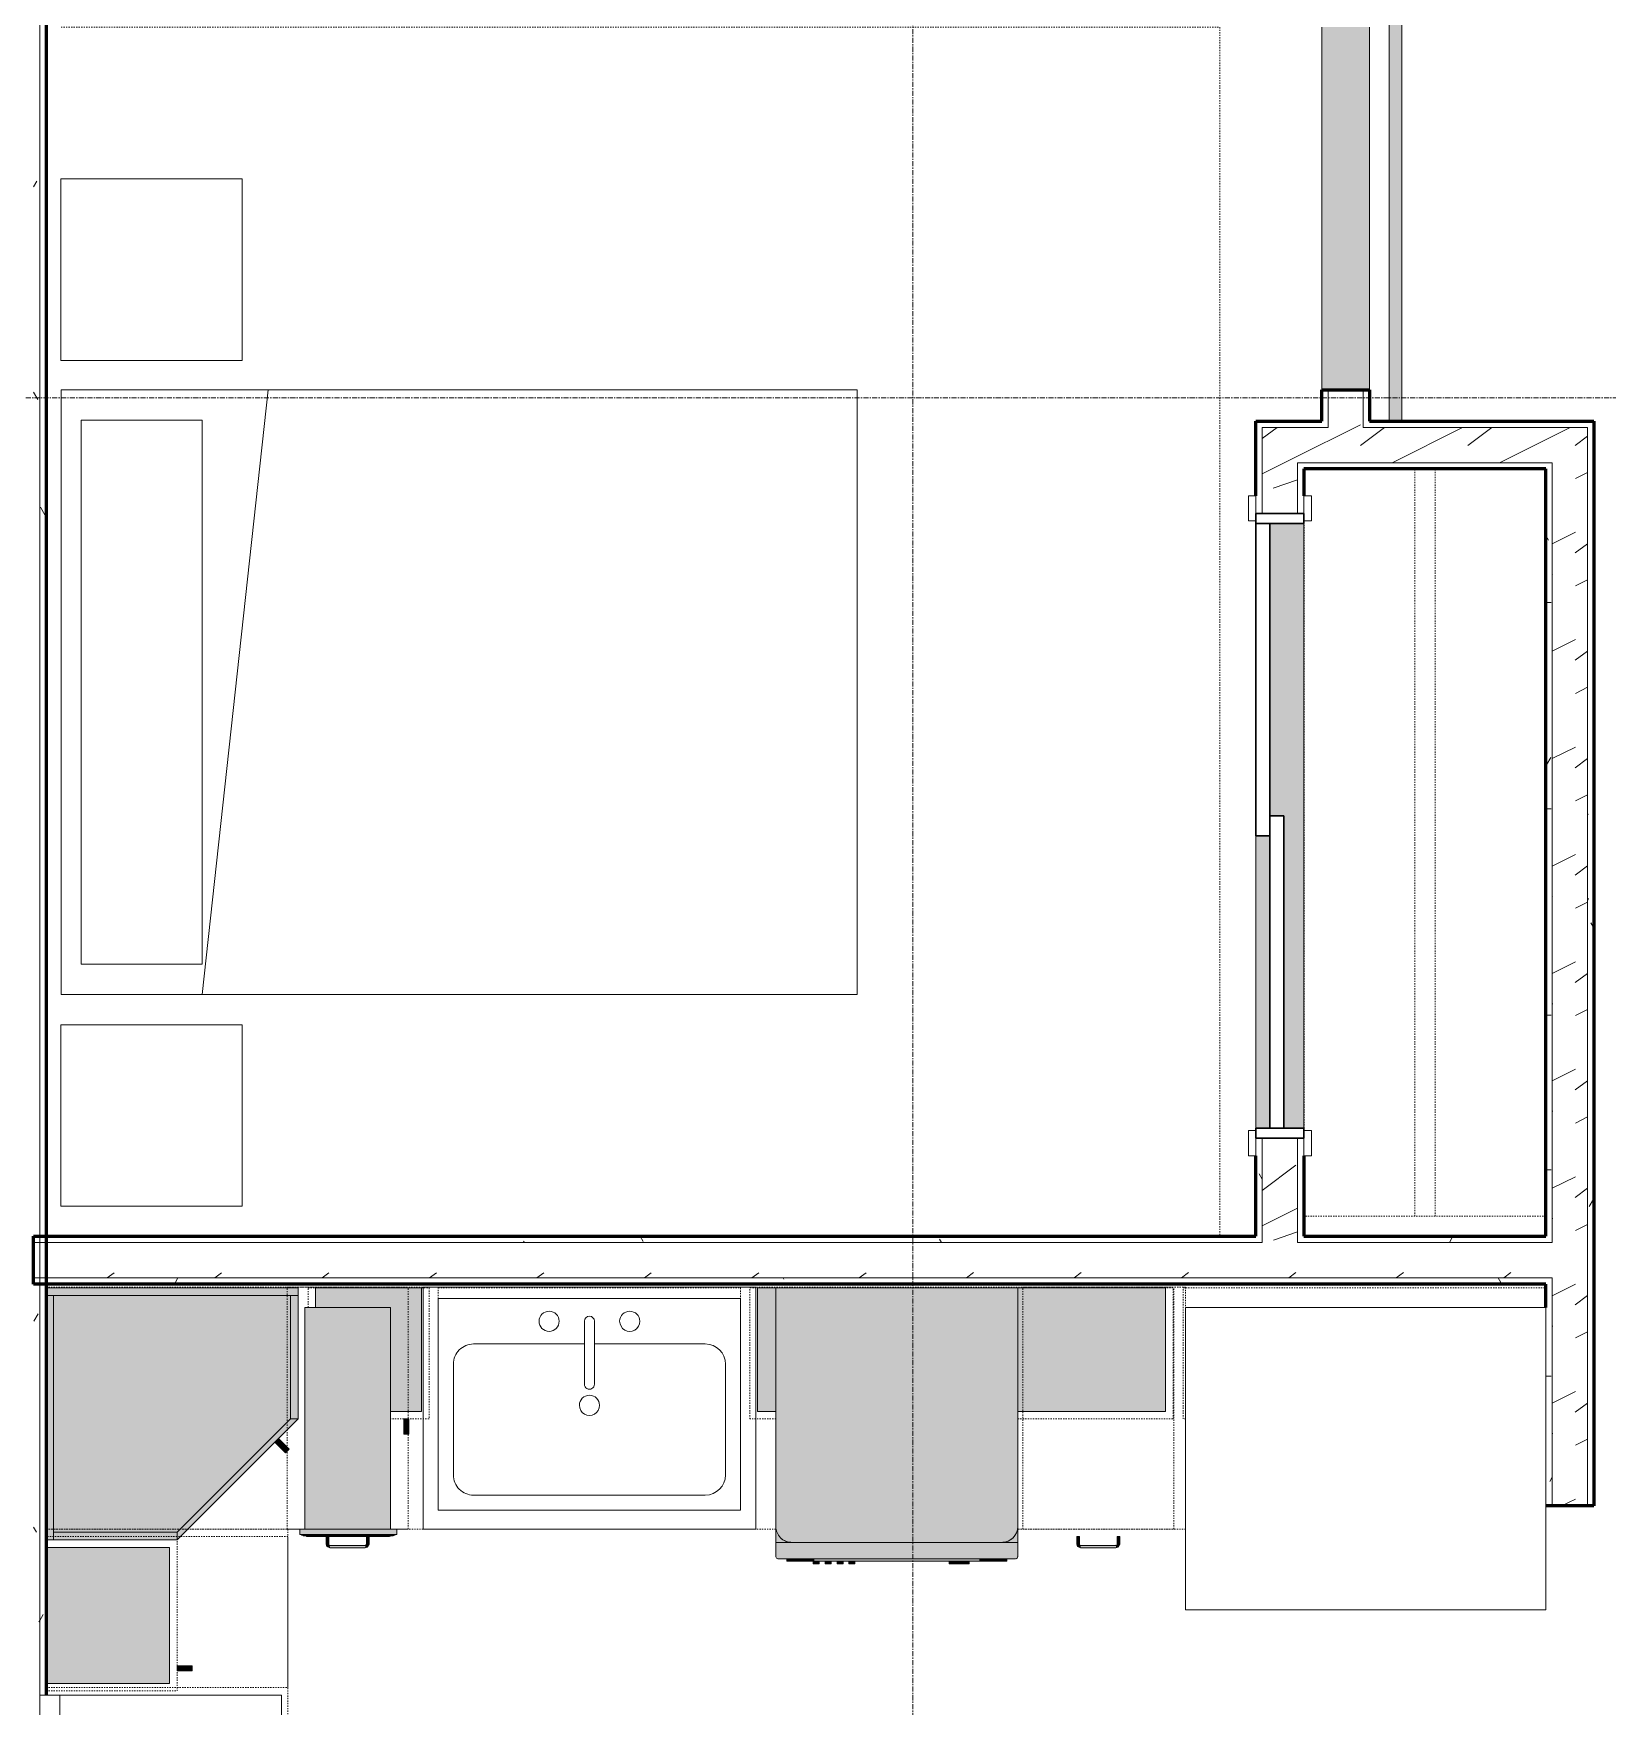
# Model space of a CAD drawing. Header units: inches. Extents: x -4169 to -1846, y 9706 to 12377.
# Drawn here: x -2914.6 to -2758.4, y 11405.3 to 11571.4 of the extents above; entities that cross this region are included whole.
import ezdxf

# ---------------------------------------------------------------- set-up
doc = ezdxf.new("R2010")
doc.units = ezdxf.units.IN
doc.header["$MEASUREMENT"] = 0
doc.linetypes.add('Dash', pattern=[0.25, 0.125, -0.125])
doc.linetypes.add('Grid Line 1_2_', pattern=[0.875, 0.5, -0.125, 0.125, -0.125])
for name, color, linetype, lineweight in [('0-1', 7, 'Continuous', 5), ('0-2', 7, 'Continuous', 18), ('A-DOOR-1', 250, 'Continuous', 9), ('A-DOOR-2', 90, 'Continuous', 30), ('A-DOOR-3', 135, 'Continuous', 18), ('A-DOOR-4', 7, 'Continuous', 18), ('A-DOOR-5', 50, 'Continuous', 60), ('A-DOOR-FRAM-1', 90, 'Continuous', 30), ('A-WALL', 113, 'Continuous', 18), ('A-WALL-1', 8, 'Continuous', 5), ('A-WALL-3', 50, 'Continuous', 60), ('A-WALL-4', 7, 'Continuous', 18), ('A-WALL-PATT-1', 250, 'Continuous', 9), ('A-WALL-PATT-2', 253, 'Continuous', 9), ('A-WALL-PATT-4', 111, 'Continuous', 9), ('I-FURN-1', 250, 'Continuous', 9), ('I-FURN-HDLN-1', 250, 'Dash', 9), ('I-WALL-3', 2, 'Continuous', 60), ('P-SANR-FIXT-2', 250, 'Continuous', 9), ('Q-CASE', 31, 'Continuous', 9), ('Q-CASE-1', 9, 'Continuous', 9), ('Q-CASE-3', 250, 'Continuous', 9), ('Q-CASE-4', 250, 'Dash', 9), ('Q-CASE-HDLN-1', 250, 'Dash', 9), ('Q-CASE-HDLN-2', 31, 'Continuous', 9), ('Q-SPCQ-1', 250, 'Continuous', 9), ('Q-SPCQ-2', 55, 'Continuous', 9), ('S-GRID-1', 1, 'Grid Line 1_2_', 9)]:
    doc.layers.add(name, color=color, linetype=linetype, lineweight=lineweight)
pattern_1 = [(0, (0, 0), (20.48, 5.12), [0.845, -14.515, 0.845, -14.515, -81.92]), (0, (0, 0), (20.48, 5.12), [-30.72, 0.845, -29.875, 0.845, -14.515, -35.84]), (0, (0, 0), (20.48, 5.12), [-76.8, 0.845, -9.395, 0.845, -24.755]), (120, (7.68, 2.56), (-14.67405, 15.1762003), [0.845, -14.515, 0.845, -14.515, -81.92]), (120, (7.68, 2.56), (-14.67405, 15.1762003), [-30.72, 0.845, -29.875, 0.845, -14.515, -35.84]), (120, (7.68, 2.56), (-14.67405, 15.1762003), [-76.8, 0.845, -9.395, 0.845, -24.755]), (240, (10.24, 12.8), (-5.80595, -20.2962003), [0.845, -14.515, 0.845, -14.515, -81.92]), (240, (10.24, 12.8), (-5.80595, -20.2962003), [-30.72, 0.845, -29.875, 0.845, -14.515, -35.84]), (240, (10.24, 12.8), (-5.80595, -20.2962003), [-76.8, 0.845, -9.395, 0.845, -24.755])]
pattern_2 = [(216.87, (4.265, 10.662), (31.9871619, 21.32545714), [5.331, -47.981]), (206.565, (10.662, 7.464), (-10.662476, -10.6620098), [11.921, -11.921]), (198.435, (10.662, 2.132), (-21.32449365, -10.6625869), [6.744, -26.974])]

# ---------------------------------------------------------------- blocks, each defined once
blk = doc.blocks.new('FOLDING_SLIDING CLOSET - 60_ x 80_-1494136-ENLARGED RCP - 2ND FLOOR PLAN')
at = {"layer": 'A-DOOR-1'}
for p, q in [((-32.75, 3.25), (-30.25, 3.25)), ((-32.75, 2.5), (-32.75, 3.25)), ((-30.25, 2.5), (-32.75, 2.5)), ((-30.25, 3.25), (-30.25, 2.5)), ((30.25, 3.25), (32.75, 3.25)), ((30.25, 2.5), (30.25, 3.25)), ((32.75, 2.5), (30.25, 2.5)), ((32.75, 3.25), (32.75, 2.5)), ((-32.75, -2.25), (-30.25, -2.25)), ((-32.75, -3), (-32.75, -2.25)), ((-30.25, -3), (-32.75, -3)), ((-30.25, -2.25), (-30.25, -3)), ((30.25, -2.25), (32.75, -2.25)), ((30.25, -3), (30.25, -2.25)), ((32.75, -3), (30.25, -3)), ((32.75, -2.25), (32.75, -3))]:
    blk.add_line(p, q, dxfattribs=at)
at = {"layer": 'A-DOOR-2'}
for p, q in [((-1, 0.5), (30, 0.5)), ((-1, -0.88), (-1, 0.5)), ((30, 0.5), (30, -0.88)), ((-30, -0.88), (1, -0.88)), ((-30, -2.25), (-30, -0.88)), ((30, -0.88), (-1, -0.88)), ((1, -0.88), (1, -2.25)), ((1, -2.25), (-30, -2.25))]:
    blk.add_line(p, q, dxfattribs=at)
at = {"layer": 'A-DOOR-FRAM-1'}
for p, q in [((-31, 2.5), (-30, 2.5)), ((-31, -2.25), (-31, 2.5)), ((-30, 2.5), (-30, -2.25)), ((30, 2.5), (31, 2.5)), ((30, -2.25), (30, 2.5)), ((31, 2.5), (31, -2.25)), ((-30, -2.25), (-31, -2.25)), ((31, -2.25), (30, -2.25))]:
    blk.add_line(p, q, dxfattribs=at)
blk = doc.blocks.new('Refrigerator_-_Side-by-Side_6047 - 36_ X 30_-345559-ENLARGED RCP - 2ND FLOOR PLAN')
at = {"layer": 'Q-SPCQ-1'}
for p, q in [((17.87, 14.42), (-17.88, 14.42)), ((-17.88, 14.42), (-17.88, -15.58)), ((17.87, -15.58), (17.87, 14.42)), ((-17.88, -15.58), (17.87, -15.58))]:
    blk.add_line(p, q, dxfattribs=at)
blk = doc.blocks.new('Range - 24_ x 30_-2320547-ENLARGED RCP - 2ND FLOOR PLAN')
at = {"layer": 'Q-SPCQ-1'}
for p, q in [((30, 24), (0, 24)), ((0, 24), (0, 0)), ((30, 0), (30, 24)), ((0, 22), (30, 22)), ((0, 0), (30, 0))]:
    blk.add_line(p, q, dxfattribs=at)
for centre, radius, start, end in [((6.5, 16), 4.5, 360, 180), ((23.5, 16), 3, 360, 180), ((6.5, 16), 4.5, 180, 360), ((23.5, 16), 3, 180, 0), ((6.5, 6), 3.5, 360, 180), ((23.5, 6), 3, 360, 180), ((6.5, 6), 3.5, 180, 0), ((23.5, 6), 3, 180, 360)]:
    blk.add_arc(centre, radius, start, end, dxfattribs=at)
blk = doc.blocks.new('OD_CW_Countertop - OD_CW_Countertop-2380480-ENLARGED RCP - 2ND FLOOR PLAN')
at = {"layer": 'Q-CASE-HDLN-1'}
for p, q in [((0.74, 0), (17.41, 0)), ((41.41, 0), (79.03, 0)), ((88.66, 0), (113.84, 0)), ((0.74, -24), (0.74, -22)), ((113.84, -24), (0.74, -24))]:
    blk.add_line(p, q, dxfattribs=at)
blk = doc.blocks.new('Sink Kitchen-Single - 30_ x 21_-1372827-ENLARGED RCP - 2ND FLOOR PLAN')
at = {"layer": 'P-SANR-FIXT-2'}
for p, q in [((-14.38, 10.41), (15.62, 10.41)), ((-14.38, -10.59), (-14.38, 10.41)), ((15.62, 10.41), (15.62, -10.59)), ((-10.88, 8.91), (12.12, 8.91)), ((-12.88, -4.09), (-12.88, 6.91)), ((14.12, 6.91), (14.12, -4.09)), ((0.12, -8.34), (0.12, -2.09)), ((1.12, -8.34), (1.12, -2.09)), ((0.12, -6.09), (-10.88, -6.09)), ((12.12, -6.09), (1.12, -6.09)), ((15.62, -10.59), (-14.38, -10.59))]:
    blk.add_line(p, q, dxfattribs=at)
for centre, radius, start, end in [((-10.88, 6.91), 2, 90, 180), ((12.12, 6.91), 2, 360, 90), ((0.62, 0), 1, 360, 180), ((0.62, 0), 1, 180, 0), ((0.62, -2.09), 0.5, 360, 180), ((-10.88, -4.09), 2, 180, 270), ((12.12, -4.09), 2, 270, 0), ((-3.38, -8.34), 1, 360, 180), ((4.62, -8.34), 1, 0, 180), ((-3.38, -8.34), 1, 180, 0), ((0.62, -8.34), 0.5, 180, 0), ((4.62, -8.34), 1, 180, 0)]:
    blk.add_arc(centre, radius, start, end, dxfattribs=at)
blk = doc.blocks.new('Dishwasher_15404 - 34_ counter-1372825-ENLARGED RCP - 2ND FLOOR PLAN')
at = {"layer": 'Q-SPCQ-2'}
for points in [[(0, -24), (23.76, -23.99), (24.08, -23.95), (24.46, -23.79), (24.83, -23.48), (25.07, -23.15), (25.2, -22.77), (25.25, -22.43), (25.25, -1.57), (25.17, -1.1), (24.98, -0.71), (24.74, -0.42), (24.46, -0.21), (24.08, -0.05), (23.68, 0), (0, 0)], [(25.25, -22.43), (25.25, -24), (26.73, -23.98), (26.82, -23.94), (26.87, -23.8), (26.87, -0.15), (26.82, -0.06), (26.68, 0), (25.25, 0), (25.25, -15.8)], [(26.87, -2.61), (27.12, -2.61), (27.12, -1.09), (26.87, -1.09)], [(26.87, -3.02), (26.87, -3.81), (27.12, -3.81), (27.12, -2.61), (26.87, -2.63), (26.87, -2.99)], [(26.87, -20.19), (27.12, -20.19), (27.12, -3.81), (26.87, -3.81), (26.87, -15.8)], [(27.12, -5.55), (27.12, -5.81), (27.37, -5.81), (27.37, -4.82), (27.12, -4.82), (27.12, -5.32)], [(27.12, -6.5), (27.12, -6.79), (27.37, -6.79), (27.37, -5.81), (27.12, -5.81), (27.12, -6.3)], [(27.12, -16.74), (27.37, -16.74), (27.37, -16.15), (27.12, -16.15)], [(27.12, -17.92), (27.37, -17.92), (27.37, -17.33), (27.12, -17.33)], [(27.12, -19.1), (27.37, -19.1), (27.37, -18.51), (27.12, -18.51)], [(27.12, -20.28), (27.37, -20.28), (27.37, -19.69), (27.12, -19.69), (27.12, -20.19)], [(26.87, -20.22), (26.87, -21.39), (27.12, -21.39), (27.12, -20.19), (26.87, -20.19)], [(26.87, -21.39), (26.9, -22.91), (27.12, -22.91), (27.12, -21.39)]]:
    blk.add_hatch(color=256, dxfattribs=at).paths.add_polyline_path(points, flags=0)
h = blk.add_hatch(color=256, dxfattribs=at)
h.paths.add_polyline_path([(23.68, 0), (24.08, -0.05), (24.46, -0.21), (24.83, -0.52), (25.04, -0.79), (25.22, -1.25), (25.25, -1.31), (25.25, 0), (23.76, 0)], flags=0)
h.paths.add_polyline_path([(23.68, -24), (25.25, -24), (25.25, -22.43), (25.2, -22.83), (24.96, -23.33), (24.74, -23.58), (24.46, -23.79), (24.08, -23.95), (23.76, -23.99)], flags=0)
h = blk.add_hatch(color=256, dxfattribs=at)
h.paths.add_polyline_path([(25.07, -23.15), (25.12, -23.05), (25.13, -22.98)], flags=0)
h.paths.add_polyline_path([(25.2, -22.8), (25.22, -22.75), (25.2, -22.78)], flags=0)
at = {"layer": 'Q-SPCQ-1'}
for p, q in [((0, -24), (0, 0)), ((0, 0), (23.68, 0)), ((23.68, 0), (25.25, 0)), ((25.25, 0), (26.68, 0)), ((25.25, 0), (25.25, -1.57)), ((25.25, -1.57), (25.25, -22.43)), ((26.87, -0.2), (26.87, -23.8)), ((27.12, -1.09), (26.87, -1.09)), ((27.12, -2.61), (27.12, -1.09)), ((27.12, -3.81), (27.12, -2.61)), ((27.12, -20.19), (27.12, -3.81)), ((27.12, -4.82), (27.37, -4.82)), ((27.37, -5.81), (27.37, -4.82)), ((27.37, -6.79), (27.37, -5.81)), ((27.37, -6.79), (27.12, -6.79)), ((27.37, -16.15), (27.12, -16.15)), ((27.37, -16.74), (27.37, -16.15)), ((27.37, -16.74), (27.12, -16.74)), ((27.37, -17.33), (27.12, -17.33)), ((27.37, -17.92), (27.12, -17.92)), ((27.37, -17.92), (27.37, -17.33)), ((27.37, -18.51), (27.12, -18.51)), ((27.37, -19.1), (27.12, -19.1)), ((27.37, -19.69), (27.12, -19.69)), ((27.37, -19.1), (27.37, -18.51)), ((27.37, -20.28), (27.37, -19.69)), ((27.12, -21.39), (27.12, -20.19)), ((27.37, -20.28), (27.12, -20.28)), ((27.12, -22.91), (27.12, -21.39)), ((25.25, -22.43), (25.25, -24)), ((27.12, -22.91), (26.87, -22.91)), ((23.68, -24), (0, -24)), ((25.25, -24), (23.68, -24)), ((26.68, -24), (25.25, -24))]:
    blk.add_line(p, q, dxfattribs=at)
for centre, radius, start, end in [((26.68, -0.2), 0.197, 0, 90), ((23.68, -1.57), 1.57, 0, 90), ((23.68, -1.57), 1.57, 32.077, 42.3359), ((23.68, -1.57), 1.57, 17.8182, 27.5266), ((23.68, -1.57), 1.57, 0, 13.6425), ((26.68, -0.2), 0.197, 15, 75), ((23.68, -22.43), 1.57, 270, 0), ((23.68, -22.43), 1.57, 332.4734, 342.1818), ((23.68, -22.43), 1.57, 346.3575, 0), ((23.68, -22.43), 1.57, 317.6641, 327.923), ((26.68, -23.8), 0.197, 270, 0)]:
    blk.add_arc(centre, radius, start, end, dxfattribs=at)
blk = doc.blocks.new('OD_CW_Countertop - OD_CW_Countertop-2380507-ENLARGED RCP - 2ND FLOOR PLAN')
at = {"layer": 'Q-CASE-HDLN-1'}
for p, q in [((0.74, -24), (0.74, 0)), ((0.74, 0), (130.71, 0))]:
    blk.add_line(p, q, dxfattribs=at)
blk = doc.blocks.new('Interior_barn_door_18732 - Interior_barn_door_18732-2490867-ENLARGED RCP - 2ND FLOOR PLAN')
at = {"layer": 'A-DOOR-3'}
for points in [[(-58.5, 5.82), (-58.5, 6), (-60, 6), (-60, 5.67), (-58.5, 5.67)], [(-21, 5.82), (-57, 5.82), (-57, 4.07), (-21, 4.07)], [(-22.23, 6), (-23.73, 6), (-23.73, 5.82), (-22.23, 5.82)]]:
    blk.add_hatch(color=256, dxfattribs=at).paths.add_polyline_path(points, flags=0)
h = blk.add_hatch(color=256, dxfattribs=at)
h.paths.add_polyline_path([(21, 5.57), (-21, 5.55), (-21, 4.95), (21, 4.95), (21, 5.55)], flags=0)
h.paths.add_polyline_path([(-57, 5.57), (-60, 5.55), (-60, 4.95), (-57, 4.95), (-57, 5.57)], flags=0)
h = blk.add_hatch(color=256, dxfattribs=at)
h.paths.add_polyline_path([(21, 4.32), (21, 4.95), (-21, 4.95), (-21, 4.32), (17.92, 4.32)], flags=0)
h.paths.add_polyline_path([(-57, 4.79), (-57, 4.95), (-60, 4.95), (-60, 4.32), (-57, 4.34), (-57, 4.78)], flags=0)
at = {"layer": 'A-DOOR-4'}
for p, q in [((-60, 5.57), (-57, 5.57)), ((-60, 5.57), (-60, 4.95)), ((-57, 4.07), (-57, 5.82)), ((-57, 5.82), (-21, 5.82)), ((-21, 5.82), (-21, 4.07)), ((-21, 5.57), (21, 5.57)), ((21, 4.95), (21, 5.57)), ((-60, 4.95), (-60, 4.32)), ((-57, 4.32), (-60, 4.32)), ((-21, 4.07), (-57, 4.07)), ((21, 4.32), (-21, 4.32)), ((21, 4.32), (21, 4.95))]:
    blk.add_line(p, q, dxfattribs=at)
at = {"layer": 'A-DOOR-5'}
for p, q in [((-60, 6), (-60, 5.67)), ((-58.5, 6), (-60, 6)), ((-60, 5.67), (-58.5, 5.67)), ((-58.5, 5.67), (-58.5, 6)), ((-23.73, 6), (-23.73, 5.82)), ((-22.23, 6), (-23.73, 6)), ((-22.23, 5.82), (-22.23, 6))]:
    blk.add_line(p, q, dxfattribs=at)
blk = doc.blocks.new('OD_CW_Closet - OD_CW_Closet-2472542-ENLARGED RCP - 2ND FLOOR PLAN')
at = {"layer": 'Q-CASE-HDLN-1'}
for p, q in [((0.74, -24), (0.74, 0)), ((0.74, 0), (6.74, 0)), ((9.24, 0), (69.74, 0)), ((72.24, 0), (74.9, 0)), ((0.74, -11), (74.9, -11)), ((0.74, -13), (74.9, -13))]:
    blk.add_line(p, q, dxfattribs=at)
blk = doc.blocks.new('Bed-Standard - Queen 60_ x 79_-1433484-ENLARGED RCP - 2ND FLOOR PLAN')
at = {"layer": 'I-FURN-1'}
for p, q in [((-19.31, 41.3), (40.69, 41.3)), ((-19.31, -37.7), (-19.31, 41.3)), ((40.69, 41.3), (40.69, -37.7)), ((40.69, -23.7), (-19.31, -17.13)), ((-16.31, -23.7), (37.69, -23.7)), ((-16.31, -35.7), (-16.31, -23.7)), ((37.69, -35.7), (37.69, -23.7)), ((-16.31, -35.7), (37.69, -35.7)), ((40.69, -37.7), (-19.31, -37.7))]:
    blk.add_line(p, q, dxfattribs=at)
at = {"layer": 'I-FURN-HDLN-1'}
for p, q in [((-55.31, 77.3), (64.69, 77.3)), ((-55.31, -37.7), (-55.31, 77.3)), ((64.69, 77.3), (64.69, -37.7))]:
    blk.add_line(p, q, dxfattribs=at)
blk = doc.blocks.new('Table-Night Stand - 18_ x 18_ x 24_-1372838-ENLARGED RCP - 2ND FLOOR PLAN')
at = {"layer": 'I-FURN-1'}
for p, q in [((0.15, 0), (18.15, 0)), ((0.15, -18), (0.15, 0)), ((18.15, 0), (18.15, -18)), ((18.15, -18), (0.15, -18))]:
    blk.add_line(p, q, dxfattribs=at)
blk = doc.blocks.new('Base Cabinet-Single Door - 15_-2378251-ENLARGED RCP - 2ND FLOOR PLAN')
at = {"layer": 'Q-CASE-4'}
for p, q in [((-6.76, 24), (-6.76, 0)), ((8.24, 24), (-6.76, 24)), ((8.24, 0), (8.24, 24)), ((-6.76, 0), (8.24, 0))]:
    blk.add_line(p, q, dxfattribs=at)
blk = doc.blocks.new('Base_Unit_4_drawer_12137 - 12_-V34-ENLARGED RCP - 2ND FLOOR PLAN')
at = {"layer": 'Q-CASE'}
for points in [[(-1.29, 25.5), (-1.38, 25.5), (-1.37, 24.75), (-1.14, 24.75), (-1.15, 25.5), (-1.26, 25.5)], [(-1.01, 25.84), (-1.16, 25.81), (-1.28, 25.75), (-1.34, 25.61), (-1.32, 25.5), (-1.15, 25.52), (-1.01, 25.69), (-1.01, 25.81)], [(-1.01, 25.64), (-1.12, 25.55), (-1.14, 25.51), (-1.02, 25.63)], [(-0.94, 25.87), (-1.01, 25.86), (-1.01, 25.62), (2.49, 25.64), (2.49, 25.87)], [(2.49, 25.84), (2.51, 25.64), (2.68, 25.5), (2.83, 25.5), (2.79, 25.69), (2.72, 25.78), (2.6, 25.83)], [(2.68, 25.5), (2.62, 25.5), (2.63, 24.75), (2.86, 24.75), (2.85, 25.5), (2.7, 25.5)], [(-3.51, 24.54), (-4.14, 24.54), (-4.14, 24), (5.49, 24), (5.49, 24.54), (-3.05, 24.54)], [(-3.51, 24.59), (-3.92, 24.59), (-4, 24.54), (5.38, 24.56), (5.19, 24.59), (-3.05, 24.59)], [(-0.94, 24.67), (-3.76, 24.67), (-3.92, 24.59), (5.27, 24.59), (5.11, 24.67), (4.74, 24.67), (3.28, 24.67)], [(-3.31, 24.75), (-3.39, 24.75), (-3.57, 24.68), (-3.47, 24.67), (4.92, 24.68), (4.74, 24.75), (-3.05, 24.75)], [(4.99, 24), (-3.51, 24), (-3.51, 2), (4.99, 2), (4.99, 21.45)]]:
    blk.add_hatch(color=256, dxfattribs=at).paths.add_polyline_path(points, flags=0)
at = {"layer": 'Q-CASE-HDLN-1'}
for p, q in [((6.74, 24), (-5.26, 24)), ((-5.26, 24), (-5.26, 0)), ((6.74, 24), (6.74, 0)), ((6.74, 0), (-5.26, 0))]:
    blk.add_line(p, q, dxfattribs=at)
at = {"layer": 'Q-CASE-HDLN-2'}
for p, q in [((-1.39, 25.5), (-1.34, 25.59)), ((-1.39, 25.5), (-1.34, 25.59)), ((-1.39, 25.5), (-1.34, 25.59)), ((-1.39, 24.75), (-1.39, 25.5)), ((-1.39, 24.75), (-1.39, 25.5)), ((-1.39, 24.75), (-1.39, 25.5)), ((-1.39, 24.75), (-1.39, 25.5)), ((-1.24, 25.8), (-1.01, 25.87)), ((-1.24, 25.8), (-1.01, 25.87)), ((-1.24, 25.8), (-1.01, 25.87)), ((-1.14, 25.5), (-1.14, 24.75)), ((-1.14, 25.5), (-1.14, 24.75)), ((-1.14, 25.5), (-1.14, 24.75)), ((-1.14, 25.5), (-1.14, 24.75)), ((-1.01, 25.62), (-1.05, 25.6)), ((-1.01, 25.62), (-1.05, 25.6)), ((-1.01, 25.62), (-1.05, 25.6)), ((-1.01, 25.87), (2.49, 25.87)), ((2.49, 25.62), (-1.01, 25.62)), ((2.49, 25.87), (2.58, 25.83)), ((2.49, 25.87), (2.58, 25.83)), ((2.49, 25.87), (2.58, 25.83)), ((2.61, 25.5), (2.59, 25.54)), ((2.61, 25.5), (2.59, 25.54)), ((2.61, 25.5), (2.59, 25.54)), ((2.61, 24.75), (2.61, 25.5)), ((2.61, 24.75), (2.61, 25.5)), ((2.61, 24.75), (2.61, 25.5)), ((2.61, 24.75), (2.61, 25.5)), ((2.79, 25.72), (2.86, 25.5)), ((2.79, 25.72), (2.86, 25.5)), ((2.79, 25.72), (2.86, 25.5)), ((2.86, 25.5), (2.86, 24.75)), ((2.86, 25.5), (2.86, 24.75)), ((2.86, 25.5), (2.86, 24.75)), ((2.86, 25.5), (2.86, 24.75)), ((-4.14, 24), (-4.14, 24.54)), ((-4.14, 24.54), (5.49, 24.54)), ((-4.14, 24), (5.49, 24)), ((5.27, 24.59), (-3.92, 24.59)), ((-3.69, 24.67), (5.04, 24.67)), ((-3.51, 2), (-3.51, 24)), ((4.74, 24.75), (-3.39, 24.75)), ((4.99, 24), (4.99, 2)), ((5.49, 24.54), (5.49, 24)), ((4.99, 2), (-3.51, 2))]:
    blk.add_line(p, q, dxfattribs=at)
at = {"layer": 'Q-CASE-HDLN-2', "flags": 128}
for points in [[(-1.39, 25.5), (-1.24, 25.8), (-1.01, 25.87)], [(-1.01, 25.62), (-1.12, 25.57), (-1.14, 25.5)], [(2.49, 25.87), (2.79, 25.72), (2.86, 25.5)], [(2.61, 25.5), (2.56, 25.61), (2.49, 25.62)]]:
    blk.add_lwpolyline(points, dxfattribs=at)
at = {"layer": 'Q-CASE-HDLN-2'}
for points in [[(-3.92, 24.59), (-3.95, 24.58), (-4.03, 24.55), (-4.1, 24.54), (-4.14, 24.54)], [(-3.66, 24.67), (-3.69, 24.67), (-3.76, 24.67), (-3.84, 24.64), (-3.9, 24.61), (-3.92, 24.59)], [(-3.76, 24.67), (-3.73, 24.67), (-3.69, 24.67), (-3.66, 24.67)], [(-3.66, 24.67), (-3.69, 24.67), (-3.73, 24.67), (-3.76, 24.67)], [(-3.76, 24.67), (-3.73, 24.67), (-3.69, 24.67), (-3.66, 24.67)], [(-3.66, 24.67), (-3.69, 24.67), (-3.73, 24.67), (-3.76, 24.67)], [(-3.76, 24.67), (-3.73, 24.67), (-3.69, 24.67), (-3.66, 24.67)], [(-3.39, 24.75), (-3.41, 24.73), (-3.47, 24.7), (-3.53, 24.68), (-3.57, 24.68)], [(4.74, 24.75), (4.76, 24.73), (4.82, 24.7), (4.88, 24.68), (4.92, 24.68)], [(5.01, 24.67), (5.05, 24.67), (5.11, 24.67), (5.19, 24.64), (5.25, 24.61), (5.27, 24.59)], [(5.01, 24.67), (5.04, 24.67), (5.08, 24.67), (5.11, 24.67)], [(5.01, 24.67), (5.05, 24.67), (5.08, 24.67), (5.11, 24.67)], [(5.01, 24.67), (5.04, 24.67), (5.08, 24.67), (5.11, 24.67)], [(5.01, 24.67), (5.05, 24.67), (5.08, 24.67), (5.11, 24.67)], [(5.01, 24.67), (5.04, 24.67), (5.08, 24.67), (5.11, 24.67)], [(5.27, 24.59), (5.31, 24.58), (5.38, 24.55), (5.45, 24.54), (5.49, 24.54)]]:
    blk.add_open_spline(points, degree=3, dxfattribs=at)
blk = doc.blocks.new('Vanity Cabinet-Double Door - 33_-2318066-ENLARGED RCP - 2ND FLOOR PLAN')
at = {"layer": 'Q-CASE-3'}
for p, q in [((-15.76, 24), (-15.76, 0)), ((17.24, 24), (-15.76, 24)), ((17.24, 0), (17.24, 24)), ((-15.76, 0), (17.24, 0))]:
    blk.add_line(p, q, dxfattribs=at)
blk = doc.blocks.new('Drawer_Base_Cabinet_3_drawer_12205 - 15_-2349579-ENLARGED RCP - 2ND FLOOR PLAN')
at = {"layer": 'Q-CASE'}
for points in [[(-1.38, 25.5), (-1.37, 24.75), (-1.14, 24.75), (-1.15, 25.5), (-1.37, 25.5)], [(-1.01, 25.84), (-1.16, 25.81), (-1.28, 25.75), (-1.34, 25.61), (-1.32, 25.5), (-1.15, 25.52), (-1.01, 25.69), (-1.01, 25.81)], [(-1.01, 25.64), (-1.12, 25.55), (-1.14, 25.51), (-1.02, 25.63)], [(1.81, 25.87), (-1.01, 25.86), (-1.01, 25.62), (2.49, 25.64), (2.49, 25.87)], [(2.49, 25.84), (2.51, 25.64), (2.68, 25.5), (2.83, 25.5), (2.79, 25.69), (2.72, 25.78), (2.6, 25.83)], [(2.68, 25.5), (2.62, 25.5), (2.63, 24.75), (2.86, 24.75), (2.85, 25.5), (2.7, 25.5)]]:
    blk.add_hatch(color=256, dxfattribs=at).paths.add_polyline_path(points, flags=0)
at = {"layer": 'Q-CASE-HDLN-1'}
for p, q in [((8.24, 24), (-6.76, 24)), ((-6.76, 24), (-6.76, 0)), ((8.24, 24), (8.24, 0)), ((8.24, 0), (-6.76, 0))]:
    blk.add_line(p, q, dxfattribs=at)
at = {"layer": 'Q-CASE-HDLN-2'}
for p, q in [((-1.39, 25.5), (-1.34, 25.59)), ((-1.39, 25.5), (-1.34, 25.59)), ((-1.39, 24.75), (-1.39, 25.5)), ((-1.39, 24.75), (-1.39, 25.5)), ((-1.39, 24.75), (-1.39, 25.5)), ((-1.24, 25.8), (-1.01, 25.87)), ((-1.24, 25.8), (-1.01, 25.87)), ((-1.14, 25.5), (-1.14, 24.75)), ((-1.14, 25.5), (-1.14, 24.75)), ((-1.14, 25.5), (-1.14, 24.75)), ((-1.01, 25.62), (-1.05, 25.6)), ((-1.01, 25.62), (-1.05, 25.6)), ((-1.01, 25.87), (2.49, 25.87)), ((2.49, 25.62), (-1.01, 25.62)), ((2.49, 25.87), (2.58, 25.83)), ((2.49, 25.87), (2.58, 25.83)), ((2.61, 25.5), (2.59, 25.54)), ((2.61, 25.5), (2.59, 25.54)), ((2.61, 24.75), (2.61, 25.5)), ((2.61, 24.75), (2.61, 25.5)), ((2.61, 24.75), (2.61, 25.5)), ((2.79, 25.72), (2.86, 25.5)), ((2.79, 25.72), (2.86, 25.5)), ((2.86, 25.5), (2.86, 24.75)), ((2.86, 25.5), (2.86, 24.75)), ((2.86, 25.5), (2.86, 24.75)), ((-1.39, 24.75), (-1.14, 24.75)), ((-1.38, 24.75), (-1.39, 24.75)), ((-1.39, 24.75), (-1.38, 24.75)), ((-1.38, 24.75), (-1.39, 24.75)), ((-1.39, 24.75), (-1.38, 24.75)), ((-1.38, 24.75), (-1.39, 24.75)), ((-1.14, 24.75), (-1.14, 24.75)), ((-1.14, 24.75), (-1.14, 24.75)), ((-1.14, 24.75), (-1.14, 24.75)), ((-1.14, 24.75), (-1.14, 24.75)), ((-1.14, 24.75), (-1.14, 24.75)), ((2.62, 24.75), (2.61, 24.75)), ((2.61, 24.75), (2.86, 24.75)), ((2.62, 24.75), (2.61, 24.75)), ((2.61, 24.75), (2.62, 24.75)), ((2.62, 24.75), (2.61, 24.75)), ((2.61, 24.75), (2.62, 24.75)), ((2.86, 24.75), (2.86, 24.75)), ((2.86, 24.75), (2.86, 24.75)), ((2.86, 24.75), (2.86, 24.75)), ((2.86, 24.75), (2.86, 24.75)), ((2.86, 24.75), (2.86, 24.75))]:
    blk.add_line(p, q, dxfattribs=at)
at = {"layer": 'Q-CASE-HDLN-2', "flags": 128}
for points in [[(-1.39, 25.5), (-1.24, 25.8), (-1.01, 25.87)], [(-1.01, 25.62), (-1.12, 25.57), (-1.14, 25.5)], [(2.49, 25.87), (2.79, 25.72), (2.86, 25.5)], [(2.61, 25.5), (2.56, 25.61), (2.49, 25.62)]]:
    blk.add_lwpolyline(points, dxfattribs=at)
blk = doc.blocks.new('308 - 308-2356161-ENLARGED RCP - 2ND FLOOR PLAN')
at = {"layer": 'Q-CASE'}
blk.add_hatch(color=256, dxfattribs=at).paths.add_polyline_path([(0, 25.19), (-12, 13.19), (-11.25, 13.19), (0, 24.44)], flags=0)
at = {"layer": 'Q-CASE-1'}
for points in [[(12.25, 25.19), (0, 25.19), (0, 24.44), (12.25, 24.44)], [(13, 25.19), (12.25, 25.19), (12.25, 0.94), (13, 0.94), (13, 24.44)], [(0, 24.44), (-11.25, 13.19), (-11.25, 0.94), (12.25, 0.94), (12.25, 24.44)], [(-10.76, 16.55), (-11.11, 16.2), (-10.05, 15.14), (-9.7, 15.49), (-10.16, 15.94)], [(-11.25, 13.19), (-12, 13.19), (-12, 0.94), (-11.25, 0.94), (-11.25, 11.52)], [(12.25, 0.94), (-12, 0.94), (-12, 0.19), (13, 0.19), (13, 0.94)]]:
    blk.add_hatch(color=256, dxfattribs=at).paths.add_polyline_path(points, flags=0)
at = {"layer": 'Q-CASE'}
for p, q in [((-12, 13.19), (0, 25.19)), ((0, 25.19), (0, 24.44)), ((0, 24.44), (-11.25, 13.19)), ((-11.25, 13.19), (-12, 13.19))]:
    blk.add_line(p, q, dxfattribs=at)
at = {"layer": 'Q-CASE-3'}
for p, q in [((0, 25.19), (12.25, 25.19)), ((0, 24.44), (0, 25.19)), ((12.25, 25.19), (12.25, 24.44)), ((12.25, 0.94), (12.25, 25.19)), ((12.25, 25.19), (13, 25.19)), ((-11.25, 13.19), (0, 24.44)), ((0, 24.44), (12.25, 24.44)), ((12.25, 24.44), (0, 24.44)), ((12.25, 24.44), (12.25, 0.94)), ((-10.76, 16.55), (-11.11, 16.2)), ((-11.11, 16.2), (-10.05, 15.14)), ((-9.7, 15.49), (-10.76, 16.55)), ((-12, 13.19), (-11.25, 13.19)), ((-12, 0.94), (-12, 13.19)), ((-11.25, 0.94), (-11.25, 13.19)), ((-11.25, 13.19), (-11.25, 0.94)), ((-11.25, 0.94), (-12, 0.94)), ((-12, 0.19), (-12, 0.94)), ((-12, 0.94), (13, 0.94)), ((13, 0.19), (-12, 0.19)), ((12.25, 0.94), (-11.25, 0.94)), ((13, 0.94), (12.25, 0.94))]:
    blk.add_line(p, q, dxfattribs=at)
blk = doc.blocks.new('300 Series Wall Hung Cabinet_302 - 18_ X 30_-2350673-ENLARGED RCP - 2ND FLOOR PLAN')
at = {"layer": 'Q-CASE-4'}
for p, q in [((-15, 0.1875), (-15, 1.25)), ((15, 0.1875), (-15, 0.1875)), ((15, 1.25), (15, 0.1875))]:
    blk.add_line(p, q, dxfattribs=at)
blk = doc.blocks.new('300 Series Wall Hung Cabinet_302 - 18_ x 36_-V35-ENLARGED RCP - 2ND FLOOR PLAN')
at = {"layer": 'Q-CASE-4'}
for p, q in [((17.75, 13.19), (18, 13.19)), ((18, 13.19), (18, 0.19)), ((18, 0.19), (-18, 0.19))]:
    blk.add_line(p, q, dxfattribs=at)
blk = doc.blocks.new('300 Series Wall Hung Cabinet_301 - 21_-V36-ENLARGED RCP - 2ND FLOOR PLAN')
at = {"layer": 'Q-CASE-1'}
blk.add_hatch(color=256, dxfattribs=at).paths.add_polyline_path([(9.75, 12.44), (7.92, 12.44), (7.92, 0.19), (9.75, 0.19), (9.75, 11.52)], flags=0)
at = {"layer": 'Q-CASE-3'}
for p, q in [((7.92, 12.44), (9.75, 12.44)), ((9.75, 12.44), (9.75, 0.19)), ((9.75, 0.19), (7.92, 0.19))]:
    blk.add_line(p, q, dxfattribs=at)
at = {"layer": 'Q-CASE-4'}
for p, q in [((7.92, 13.19), (10.5, 13.19)), ((10.5, 13.19), (10.5, 0.19)), ((10.5, 0.19), (7.92, 0.19))]:
    blk.add_line(p, q, dxfattribs=at)
blk = doc.blocks.new('300 Series Wall Hung Cabinet_301 - 21_-V37-ENLARGED RCP - 2ND FLOOR PLAN')
at = {"layer": 'Q-CASE-1'}
blk.add_hatch(color=256, dxfattribs=at).paths.add_polyline_path([(6.23, -12.44), (9.75, -12.44), (9.75, -0.19), (-4.92, -0.19), (-4.92, -12.44)], flags=0)
at = {"layer": 'Q-CASE-3'}
for p, q in [((-4.92, -0.19), (9.75, -0.19)), ((9.75, -0.19), (9.75, -12.44)), ((9.75, -12.44), (-4.92, -12.44))]:
    blk.add_line(p, q, dxfattribs=at)
at = {"layer": 'Q-CASE-4'}
for p, q in [((10.5, -0.19), (-4.92, -0.19)), ((10.5, -13.19), (10.5, -0.19)), ((-4.92, -13.19), (10.5, -13.19))]:
    blk.add_line(p, q, dxfattribs=at)
blk = doc.blocks.new('300 Series Wall Hung Cabinet_301 - 12_-V38-ENLARGED RCP - 2ND FLOOR PLAN')
at = {"layer": 'Q-CASE-1'}
for points in [[(-3.51, 14.69), (-4, 14.69), (-4, 13.19), (-3.51, 13.19)], [(-5.25, 12.44), (-5.25, 0.19), (5.25, 0.19), (5.25, 2.12), (-2.18, 2.12), (-2.18, 12.44)]]:
    blk.add_hatch(color=256, dxfattribs=at).paths.add_polyline_path(points, flags=0)
at = {"layer": 'Q-CASE-3'}
for p, q in [((-3.51, 14.69), (-4, 14.69)), ((-4, 14.69), (-4, 13.19)), ((-3.51, 13.19), (-3.51, 14.69)), ((-5.25, 0.19), (-5.25, 12.44)), ((-5.25, 12.44), (-2.18, 12.44)), ((-4, 13.19), (-3.51, 13.19)), ((5.25, 2.12), (5.25, 0.19)), ((5.25, 0.19), (-5.25, 0.19))]:
    blk.add_line(p, q, dxfattribs=at)
at = {"layer": 'Q-CASE-4'}
for p, q in [((-6, 0.19), (-6, 13.19)), ((-6, 13.19), (-2.18, 13.19)), ((6, 2.12), (6, 0.19)), ((6, 0.19), (-6, 0.19))]:
    blk.add_line(p, q, dxfattribs=at)
blk = doc.blocks.new('300 Series Wall Hung Cabinet_301 - 15_-2216209-ENLARGED RCP - 2ND FLOOR PLAN')
at = {"layer": 'Q-CASE-1'}
for points in [[(-6.75, -0.19), (-6.75, -12.44), (6.75, -12.44), (6.75, -0.19)], [(-5.5, -13.19), (-5.5, -14.69), (-5.01, -14.69), (-5.01, -13.19)]]:
    blk.add_hatch(color=256, dxfattribs=at).paths.add_polyline_path(points, flags=0)
at = {"layer": 'Q-CASE-3'}
for p, q in [((-6.75, -12.44), (-6.75, -0.19)), ((6.75, -0.19), (6.75, -12.44)), ((6.75, -12.44), (-6.75, -12.44)), ((-5.01, -13.19), (-5.5, -13.19)), ((-5.5, -13.19), (-5.5, -14.69)), ((-5.01, -14.69), (-5.01, -13.19)), ((-5.5, -14.69), (-5.01, -14.69))]:
    blk.add_line(p, q, dxfattribs=at)
at = {"layer": 'Q-CASE-4'}
for p, q in [((-7.5, -0.19), (-7.5, -13.19)), ((7.5, -13.19), (7.5, -0.19)), ((-7.5, -13.19), (7.5, -13.19))]:
    blk.add_line(p, q, dxfattribs=at)
blk = doc.blocks.new('CTR - 1st Phase - Unit Layouts_rvt-1-ENLARGED RCP - 2ND FLOOR PLAN')
at = {"layer": 'A-WALL-1'}
blk.add_hatch(color=256, dxfattribs=at).paths.add_polyline_path([(-2786.72, 11535.99), (-2781.97, 11535.99), (-2781.97, 11571.99), (-2786.72, 11571.99), (-2786.72, 11536.07)], flags=0)
h = blk.add_hatch(color=256, dxfattribs=at)
h.paths.add_polyline_path([(-2791.87, 11462.73), (-2791.87, 11491.73), (-2793.25, 11491.73), (-2793.25, 11462.73), (-2792.62, 11462.73)], flags=0)
h.paths.add_polyline_path([(-2790.5, 11462.73), (-2788.5, 11462.73), (-2788.5, 11522.73), (-2791.87, 11522.73), (-2791.87, 11493.73), (-2790.5, 11493.73), (-2790.5, 11475.74)], flags=0)
at = {"layer": 'A-WALL-PATT-1'}
h = blk.add_hatch(dxfattribs=at)
h.set_pattern_fill('FP_1', color=256, style=0, pattern_type=2)
h.set_pattern_definition(pattern_1)
h.paths.add_polyline_path([(-2786.72, 11532.89), (-2786.1, 11532.89), (-2786.1, 11535.99), (-2786.72, 11535.99)], flags=0)
h.paths.add_polyline_path([(-2786.72, 11571.99), (-2786.1, 11571.99), (-2786.1, 11572.61), (-2786.72, 11572.61)], flags=0)
h.paths.add_polyline_path([(-2786.72, 11576.11), (-2786.1, 11576.11), (-2786.1, 11623.26), (-2786.72, 11623.26), (-2786.72, 11576.74)], flags=0)
h = blk.add_hatch(dxfattribs=at)
h.set_pattern_fill('FP_1', color=256, style=0, pattern_type=2)
h.set_pattern_definition(pattern_1)
h.paths.add_polyline_path([(-2781.97, 11532.89), (-2781.97, 11535.99), (-2782.6, 11535.99), (-2782.6, 11532.89)], flags=0)
h.paths.add_polyline_path([(-2781.97, 11571.99), (-2781.97, 11623.24), (-2782.6, 11623.24), (-2782.6, 11571.99)], flags=0)
h = blk.add_hatch(dxfattribs=at)
h.set_pattern_fill('FP_1', color=256, style=0, pattern_type=2)
h.set_pattern_definition(pattern_1)
h.paths.add_polyline_path([(-2793.25, 11451.99), (-2792.62, 11451.99), (-2792.62, 11461.73), (-2793.25, 11461.73), (-2793.25, 11459.98)], flags=0)
h.paths.add_polyline_path([(-2793.25, 11523.73), (-2792.62, 11523.73), (-2792.62, 11532.89), (-2793.25, 11532.89), (-2793.25, 11525.48)], flags=0)
h = blk.add_hatch(dxfattribs=at)
h.set_pattern_fill('FP_1', color=256, style=0, pattern_type=2)
h.set_pattern_definition(pattern_1)
h.paths.add_polyline_path([(-2759.72, 11425.23), (-2759.72, 11532.26), (-2760.35, 11532.26), (-2760.35, 11425.23)], flags=0)
h = blk.add_hatch(dxfattribs=at)
h.set_pattern_fill('FP_1', color=256, style=0, pattern_type=2)
h.set_pattern_definition(pattern_1)
h.paths.add_polyline_path([(-2764.47, 11425.23), (-2763.85, 11425.23), (-2763.85, 11447.86), (-2764.47, 11447.86), (-2764.47, 11447.24)], flags=0)
h.paths.add_polyline_path([(-2764.39, 11451.36), (-2763.85, 11451.36), (-2763.85, 11528.14), (-2764.47, 11528.14), (-2764.47, 11451.36)], flags=0)
h = blk.add_hatch(dxfattribs=at)
h.set_pattern_fill('FP_1', color=256, style=0, pattern_type=2)
h.set_pattern_definition(pattern_1)
h.paths.add_polyline_path([(-2816.9, 11451.36), (-2792.62, 11451.36), (-2792.62, 11451.99), (-2913.32, 11451.99), (-2913.32, 11451.36), (-2840.9, 11451.36)], flags=0)
h.paths.add_polyline_path([(-2788.5, 11451.36), (-2764.47, 11451.36), (-2764.47, 11451.99), (-2789.12, 11451.99), (-2789.12, 11451.36), (-2788.86, 11451.36)], flags=0)
h = blk.add_hatch(dxfattribs=at)
h.set_pattern_fill('FP_1', color=256, style=0, pattern_type=2)
h.set_pattern_definition(pattern_1)
h.paths.add_polyline_path([(-2764.47, 11447.24), (-2764.47, 11447.86), (-2913.32, 11447.86), (-2913.32, 11447.24), (-2788.86, 11447.24)], flags=0)
at = {"layer": 'A-WALL-PATT-2'}
h = blk.add_hatch(dxfattribs=at)
h.set_pattern_fill('FP_2', color=256, style=0, pattern_type=2)
h.set_pattern_definition(pattern_2)
h.paths.add_polyline_path([(-2786.1, 11532.26), (-2782.6, 11532.26), (-2782.6, 11535.99), (-2786.1, 11535.99), (-2786.1, 11532.89)], flags=0)
h.paths.add_polyline_path([(-2786.1, 11571.99), (-2782.6, 11571.99), (-2782.6, 11623.26), (-2786.1, 11623.26), (-2786.1, 11572.61)], flags=0)
h = blk.add_hatch(dxfattribs=at)
h.set_pattern_fill('FP_2', color=256, style=0, pattern_type=2)
h.set_pattern_definition(pattern_2)
h.paths.add_polyline_path([(-2789.12, 11451.36), (-2789.12, 11461.73), (-2792.62, 11461.73), (-2792.62, 11451.36)], flags=0)
h.paths.add_polyline_path([(-2789.12, 11523.73), (-2789.12, 11532.26), (-2792.62, 11532.26), (-2792.62, 11523.73)], flags=0)
h = blk.add_hatch(dxfattribs=at)
h.set_pattern_fill('FP_2', color=256, style=0, pattern_type=2)
h.set_pattern_definition(pattern_2)
h.paths.add_polyline_path([(-2781.97, 11528.76), (-2760.35, 11528.76), (-2760.35, 11532.26), (-2789.12, 11532.26), (-2789.12, 11528.76), (-2786.72, 11528.76)], flags=0)
h = blk.add_hatch(dxfattribs=at)
h.set_pattern_fill('FP_2', color=256, style=0, pattern_type=2)
h.set_pattern_definition(pattern_2)
h.paths.add_polyline_path([(-2760.35, 11425.23), (-2760.35, 11528.76), (-2763.85, 11528.76), (-2763.85, 11425.23)], flags=0)
h = blk.add_hatch(dxfattribs=at)
h.set_pattern_fill('FP_2', color=256, style=0, pattern_type=2)
h.set_pattern_definition(pattern_2)
h.paths.add_polyline_path([(-2764.47, 11447.86), (-2763.85, 11447.86), (-2763.85, 11451.36), (-2914.57, 11451.36), (-2914.57, 11447.86), (-2788.86, 11447.86)], flags=0)
at = {"layer": 'A-WALL-3'}
for p, q in [((-2786.72, 11532.89), (-2786.72, 11535.99)), ((-2786.72, 11535.99), (-2781.97, 11535.99)), ((-2781.97, 11535.99), (-2781.97, 11532.89)), ((-2793.25, 11525.48), (-2793.25, 11532.89)), ((-2793.25, 11532.89), (-2792.62, 11532.89)), ((-2792.62, 11532.89), (-2788.5, 11532.89)), ((-2788.5, 11532.89), (-2786.72, 11532.89)), ((-2781.97, 11532.89), (-2759.72, 11532.89)), ((-2759.72, 11532.89), (-2759.72, 11532.26)), ((-2759.72, 11532.26), (-2759.72, 11528.14)), ((-2788.5, 11528.14), (-2788.5, 11525.48)), ((-2764.47, 11528.14), (-2788.5, 11528.14)), ((-2764.47, 11451.99), (-2764.47, 11528.14)), ((-2759.72, 11528.14), (-2759.72, 11425.23)), ((-2793.25, 11451.99), (-2793.25, 11459.98)), ((-2788.5, 11459.98), (-2788.5, 11451.99)), ((-2914.57, 11447.24), (-2914.57, 11451.99)), ((-2914.57, 11451.99), (-2793.25, 11451.99)), ((-2788.5, 11451.99), (-2764.47, 11451.99)), ((-2764.47, 11447.24), (-2914.57, 11447.24)), ((-2764.47, 11444.93), (-2764.47, 11447.24)), ((-2759.72, 11425.23), (-2764.47, 11425.23))]:
    blk.add_line(p, q, dxfattribs=at)
at = {"layer": 'A-WALL-4'}
for p, q in [((-2786.72, 11571.99), (-2786.72, 11535.99)), ((-2781.97, 11535.99), (-2781.97, 11571.99)), ((-2786.1, 11535.99), (-2786.1, 11532.89)), ((-2782.6, 11535.99), (-2782.6, 11532.89)), ((-2792.62, 11532.26), (-2792.62, 11523.73)), ((-2789.12, 11532.26), (-2792.62, 11532.26)), ((-2788.5, 11532.26), (-2789.12, 11532.26)), ((-2788.5, 11532.26), (-2786.1, 11532.26)), ((-2786.1, 11532.26), (-2786.1, 11532.89)), ((-2782.6, 11532.26), (-2782.6, 11532.89)), ((-2782.6, 11532.26), (-2760.35, 11532.26)), ((-2760.35, 11528.76), (-2760.35, 11532.26)), ((-2789.12, 11528.76), (-2789.12, 11523.73)), ((-2788.5, 11528.76), (-2789.12, 11528.76)), ((-2788.5, 11528.76), (-2763.85, 11528.76)), ((-2763.85, 11528.14), (-2763.85, 11528.76)), ((-2760.35, 11528.14), (-2760.35, 11528.76)), ((-2763.85, 11451.36), (-2763.85, 11528.14)), ((-2760.35, 11425.23), (-2760.35, 11528.14)), ((-2788.5, 11462.73), (-2788.5, 11522.73)), ((-2793.25, 11491.73), (-2793.25, 11462.73)), ((-2792.62, 11461.73), (-2792.62, 11451.99)), ((-2789.12, 11461.73), (-2789.12, 11451.99)), ((-2914.57, 11451.36), (-2792.62, 11451.36)), ((-2792.62, 11451.36), (-2792.62, 11451.99)), ((-2789.12, 11451.36), (-2789.12, 11451.99)), ((-2789.12, 11451.36), (-2764.47, 11451.36)), ((-2763.85, 11451.36), (-2764.47, 11451.36)), ((-2914.57, 11447.86), (-2764.47, 11447.86)), ((-2763.85, 11447.86), (-2764.47, 11447.86)), ((-2763.85, 11425.23), (-2763.85, 11447.86))]:
    blk.add_line(p, q, dxfattribs=at)
at = {"layer": '0-2'}
for name, p, rotation in [('Interior_barn_door_18732 - Interior_barn_door_18732-2490867-ENLARGED RCP - 2ND FLOOR PLAN', (-2784.35, 11553.99), 269.9999999999968), ('Bed-Standard - Queen 60_ x 79_-1433484-ENLARGED RCP - 2ND FLOOR PLAN', (-2874.14, 11516.68), 269.9999999999839), ('Table-Night Stand - 18_ x 18_ x 24_-1372838-ENLARGED RCP - 2ND FLOOR PLAN', (-2893.85, 11557.07), 269.9999999999839), ('OD_CW_Closet - OD_CW_Closet-2472542-ENLARGED RCP - 2ND FLOOR PLAN', (-2788.47, 11453.24), 90.0000000000158), ('FOLDING_SLIDING CLOSET - 60_ x 80_-1494136-ENLARGED RCP - 2ND FLOOR PLAN', (-2791, 11492.73), 269.9999999999755), ('Table-Night Stand - 18_ x 18_ x 24_-1372838-ENLARGED RCP - 2ND FLOOR PLAN', (-2893.85, 11473.13), 269.9999999999884), ('OD_CW_Countertop - OD_CW_Countertop-2380480-ENLARGED RCP - 2ND FLOOR PLAN', (-2799.49, 11422.93), 180), ('308 - 308-2356161-ENLARGED RCP - 2ND FLOOR PLAN', (-2900.32, 11447.05), 180), ('Base_Unit_4_drawer_12137 - 12_-V34-ENLARGED RCP - 2ND FLOOR PLAN', (-2882.66, 11446.93), 180), ('300 Series Wall Hung Cabinet_301 - 12_-V38-ENLARGED RCP - 2ND FLOOR PLAN', (-2881.32, 11447.05), 180), ('Vanity Cabinet-Double Door - 33_-2318066-ENLARGED RCP - 2ND FLOOR PLAN', (-2858.66, 11446.93), 180), ('300 Series Wall Hung Cabinet_302 - 18_ X 30_-2350673-ENLARGED RCP - 2ND FLOOR PLAN', (-2859.4, 11447.05), 180), ('Sink Kitchen-Single - 30_ x 21_-1372827-ENLARGED RCP - 2ND FLOOR PLAN', (-2858.78, 11435.21), 180), ('300 Series Wall Hung Cabinet_301 - 21_-V36-ENLARGED RCP - 2ND FLOOR PLAN', (-2832.97, 11447.05), 180), ('Dishwasher_15404 - 34_ counter-1372825-ENLARGED RCP - 2ND FLOOR PLAN', (-2816.9, 11446.86), 269.9999999999655), ('Drawer_Base_Cabinet_3_drawer_12205 - 15_-2349579-ENLARGED RCP - 2ND FLOOR PLAN', (-2808.16, 11446.93), 180), ('300 Series Wall Hung Cabinet_302 - 18_ x 36_-V35-ENLARGED RCP - 2ND FLOOR PLAN', (-2782.47, 11447.05), 180), ('OD_CW_Countertop - OD_CW_Countertop-2380507-ENLARGED RCP - 2ND FLOOR PLAN', (-2889.32, 11423.66), 269.9999999999629), ('Base Cabinet-Single Door - 15_-2378251-ENLARGED RCP - 2ND FLOOR PLAN', (-2913.32, 11415.43), 270.0000000000519), ('300 Series Wall Hung Cabinet_301 - 15_-2216209-ENLARGED RCP - 2ND FLOOR PLAN', (-2913.51, 11414.36), 90.00000000000608), ('Range - 24_ x 30_-2320547-ENLARGED RCP - 2ND FLOOR PLAN', (-2889.95, 11376.43), 89.99999999997792)]:
    blk.add_blockref(name, p, dxfattribs=dict(at, rotation=rotation))
for name, p in [('300 Series Wall Hung Cabinet_301 - 21_-V37-ENLARGED RCP - 2ND FLOOR PLAN', (-2811.97, 11447.05)), ('Refrigerator_-_Side-by-Side_6047 - 36_ X 30_-345559-ENLARGED RCP - 2ND FLOOR PLAN', (-2782.35, 11430.5))]:
    blk.add_blockref(name, p, dxfattribs=at)
blk = doc.blocks.new('CTR - 1st Phase - Shell_rvt-1-ENLARGED RCP - 2ND FLOOR PLAN')
at = {"layer": 'S-GRID-1'}
for p, q in [((-2827.32, 9836.18), (-2827.32, 12344.54)), ((-1846.46, 11535.19), (-4136.46, 11535.19))]:
    blk.add_line(p, q, dxfattribs=at)

msp = doc.modelspace()

# ---------------------------------------------------------------- hatches: boundary and pattern name
at = {"layer": 'A-WALL-PATT-4'}
h = msp.add_hatch(dxfattribs=at)
h.set_pattern_fill('FP_1', color=256, style=0, pattern_type=2)
h.set_pattern_definition(pattern_1)
h.paths.add_polyline_path([(-2913.95, 11255.64), (-2913.95, 11447.86), (-2914.57, 11447.86), (-2914.57, 11255.64)], flags=0)
h.paths.add_polyline_path([(-2913.95, 11451.36), (-2913.95, 11640.61), (-2914.57, 11640.61), (-2914.57, 11451.36), (-2914.27, 11451.36)], flags=0)
h = msp.add_hatch(dxfattribs=at)
h.set_pattern_fill('FP_1', color=256, style=0, pattern_type=2)
h.set_pattern_definition(pattern_1)
h.paths.add_polyline_path([(-2913.32, 11255.64), (-2913.32, 11376.43), (-2913.95, 11376.43), (-2913.95, 11255.64)], flags=0)
h.paths.add_polyline_path([(-2913.95, 11406.43), (-2913.32, 11406.43), (-2913.32, 11447.86), (-2913.95, 11447.86), (-2913.95, 11422.61)], flags=0)
h.paths.add_polyline_path([(-2913.95, 11451.36), (-2913.32, 11451.36), (-2913.32, 11639.99), (-2913.95, 11639.99), (-2913.95, 11475.74)], flags=0)

# ---------------------------------------------------------------- linework, layer by layer
at = {"layer": 'A-WALL'}
msp.add_line((-2913.95, 11640.61), (-2913.95, 11406.43), dxfattribs=at)
at = {"layer": 'I-WALL-3'}
msp.add_line((-2913.32, 11639.99), (-2913.32, 11406.43), dxfattribs=at)

# ---------------------------------------------------------------- block references
at = {"layer": '0-1'}
for name in ['CTR - 1st Phase - Shell_rvt-1-ENLARGED RCP - 2ND FLOOR PLAN', 'CTR - 1st Phase - Unit Layouts_rvt-1-ENLARGED RCP - 2ND FLOOR PLAN']:
    msp.add_blockref(name, (0, 0), dxfattribs=at)

doc.saveas('drawing.dxf')
